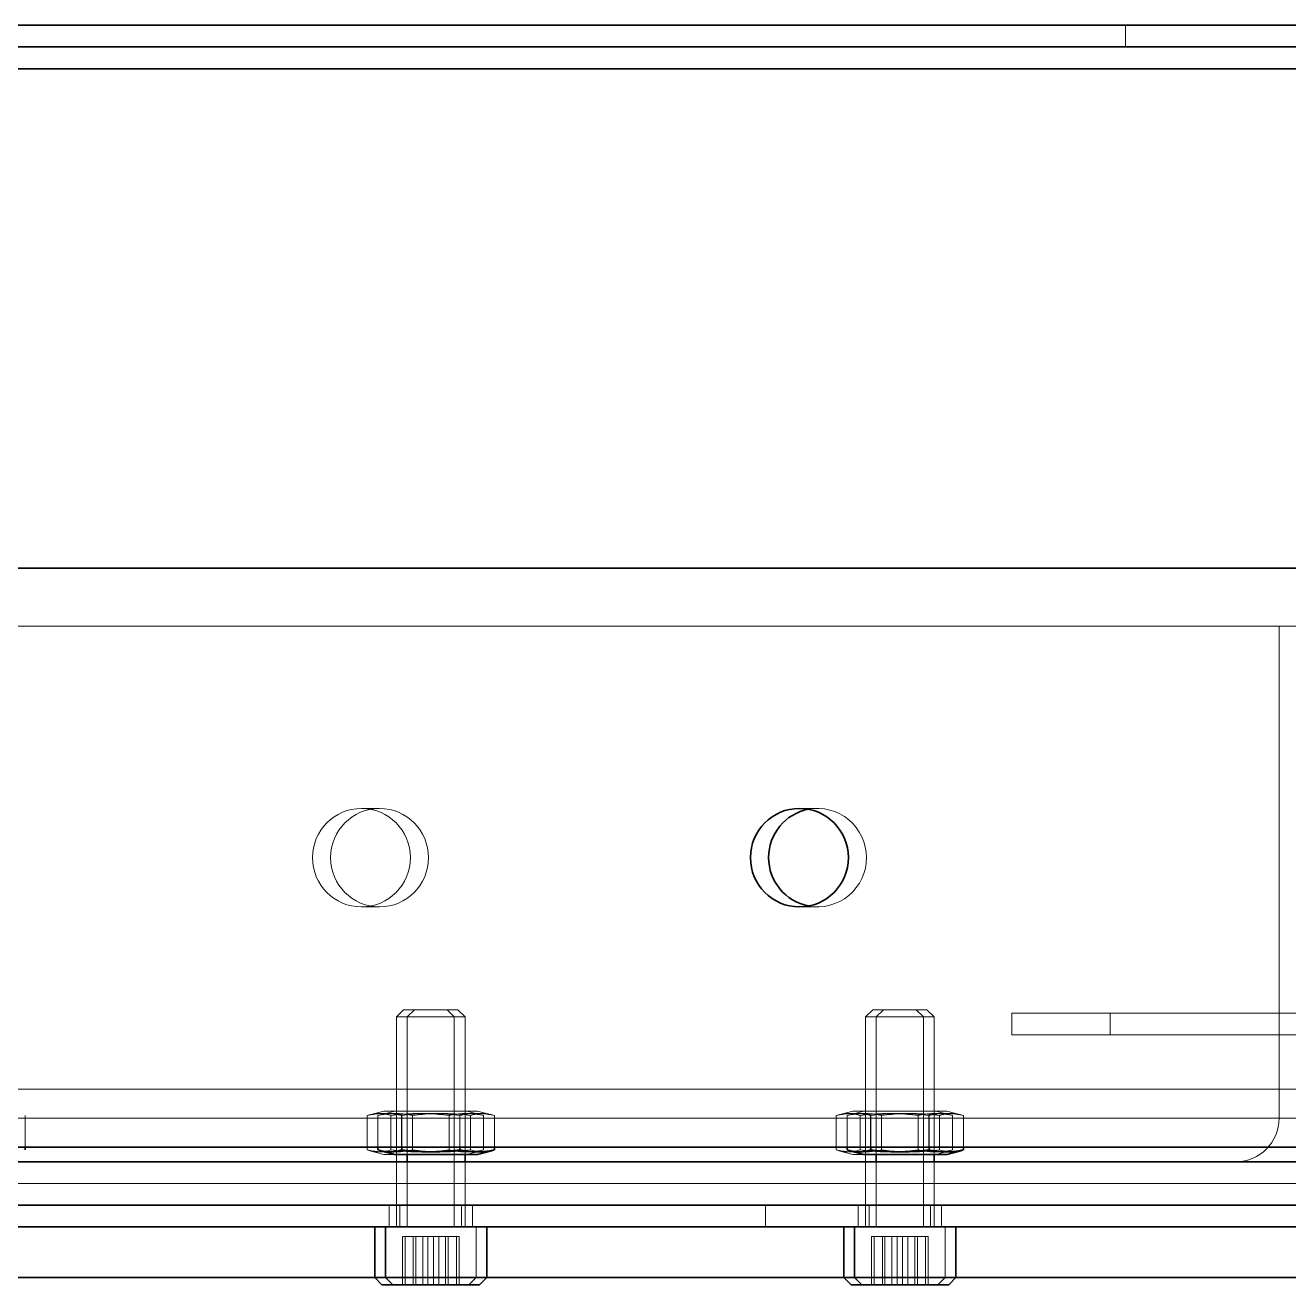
# Model space of a CAD drawing. Header units: millimetres. Extents: x 6115 to 12360, y 7255 to 12668.
# Drawn here: x 9578.4 to 9665.7, y 11611 to 11698 of the extents above; entities that cross this region are included whole.
import ezdxf

# ---------------------------------------------------------------- set-up
doc = ezdxf.new("R2010")
doc.units = ezdxf.units.MM
doc.layers.add('外形線', color=7, linetype='Continuous', lineweight=50)

msp = doc.modelspace()

# ---------------------------------------------------------------- linework, layer by layer
at = {"layer": '外形線', "linetype": 'Continuous', "lineweight": 35}
for p, q in [((9493.657, 11698.034), (9754.978, 11698.034)), ((9493.657, 11696.534), (9754.978, 11696.534)), ((9741.552, 11695.034), (9480.231, 11695.034)), ((9059.079, 11660.534), (9770.321, 11660.534)), ((9774.299, 11620.534), (9059.079, 11620.534)), ((9578.447, 11620.349), (9578.447, 11620.534)), ((9602.812, 11620.349), (9602.812, 11620.534)), ((9604.456, 11620.349), (9604.456, 11620.534)), ((9608.475, 11620.349), (9608.475, 11620.534)), ((9610.851, 11620.349), (9610.851, 11620.534)), ((9635.216, 11620.349), (9635.216, 11620.534)), ((9636.86, 11620.349), (9636.86, 11620.534)), ((9640.879, 11620.349), (9640.879, 11620.534)), ((9643.255, 11620.349), (9643.255, 11620.534)), ((9804.818, 11619.534), (9468.475, 11619.534)), ((9603.965, 11620.034), (9603, 11620.292)), ((9603.965, 11620.034), (9606.532, 11620.034)), ((9604.831, 11619.534), (9604.831, 11620.034)), ((9606.532, 11620.034), (9609.697, 11620.034)), ((9608.831, 11619.534), (9608.831, 11620.034)), ((9609.697, 11620.034), (9610.663, 11620.292)), ((9636.369, 11620.034), (9635.404, 11620.292)), ((9636.369, 11620.034), (9638.936, 11620.034)), ((9637.235, 11619.534), (9637.235, 11620.034)), ((9638.936, 11620.034), (9642.101, 11620.034)), ((9641.235, 11619.534), (9641.235, 11620.034)), ((9642.101, 11620.034), (9643.066, 11620.292)), ((9473.643, 11616.534), (9804.818, 11616.534)), ((9518.52, 11615.034), (9779.841, 11615.034)), ((9602.585, 11615.034), (9602.585, 11611.534)), ((9603.331, 11615.034), (9603.331, 11611.534)), ((9610.331, 11615.034), (9610.331, 11611.534)), ((9634.989, 11615.034), (9634.989, 11611.534)), ((9635.735, 11615.034), (9635.735, 11611.534)), ((9642.735, 11615.034), (9642.735, 11611.534)), ((9602.585, 11611.534), (9577.928, 11611.534)), ((9602.585, 11611.534), (9603.331, 11611.534)), ((9603.085, 11611.034), (9602.585, 11611.534)), ((9603.831, 11611.034), (9603.085, 11611.034)), ((9603.331, 11611.534), (9606.466, 11611.534)), ((9603.831, 11611.034), (9603.331, 11611.534)), ((9606.518, 11611.034), (9603.831, 11611.034)), ((9606.466, 11611.534), (9610.331, 11611.534)), ((9609.831, 11611.034), (9606.518, 11611.034)), ((9609.831, 11611.034), (9610.331, 11611.534)), ((9634.989, 11611.534), (9610.331, 11611.534)), ((9634.989, 11611.534), (9635.735, 11611.534)), ((9635.489, 11611.034), (9634.989, 11611.534)), ((9636.235, 11611.034), (9635.489, 11611.034)), ((9635.735, 11611.534), (9638.869, 11611.534)), ((9636.235, 11611.034), (9635.735, 11611.534)), ((9638.922, 11611.034), (9636.235, 11611.034)), ((9638.869, 11611.534), (9642.735, 11611.534)), ((9642.235, 11611.034), (9638.922, 11611.034)), ((9642.235, 11611.034), (9642.735, 11611.534)), ((9668.139, 11611.534), (9642.735, 11611.534))]:
    msp.add_line(p, q, dxfattribs=at).dxf.unprotected_set("ltscale", 0)
at = {"layer": '外形線', "linetype": 'Continuous', "lineweight": 18}
for p, q in [((9654.452, 11696.534), (9654.452, 11698.034)), ((9475.049, 11656.534), (9744.001, 11656.534)), ((9665.067, 11656.534), (9665.067, 11622.534)), ((9602.922, 11643.934), (9601.668, 11643.934)), ((9633.178, 11643.934), (9631.924, 11643.934)), ((9602.922, 11637.134), (9601.668, 11637.134)), ((9633.178, 11637.134), (9631.924, 11637.134)), ((9604.585, 11630.034), (9604.085, 11629.534)), ((9604.585, 11630.034), (9605.331, 11630.034)), ((9605.331, 11630.034), (9604.831, 11629.534)), ((9605.331, 11630.034), (9606.675, 11630.034)), ((9606.675, 11630.034), (9608.331, 11630.034)), ((9607.585, 11630.034), (9608.085, 11629.534)), ((9608.331, 11630.034), (9608.831, 11629.534)), ((9636.989, 11630.034), (9636.489, 11629.534)), ((9636.989, 11630.034), (9637.735, 11630.034)), ((9637.735, 11630.034), (9637.235, 11629.534)), ((9637.735, 11630.034), (9639.078, 11630.034)), ((9639.078, 11630.034), (9640.735, 11630.034)), ((9639.989, 11630.034), (9640.489, 11629.534)), ((9640.735, 11630.034), (9641.235, 11629.534)), ((9604.831, 11629.534), (9604.085, 11629.534)), ((9604.085, 11615.034), (9604.085, 11629.534)), ((9606.622, 11629.534), (9604.831, 11629.534)), ((9604.831, 11620.034), (9604.831, 11629.534)), ((9608.831, 11629.534), (9606.622, 11629.534)), ((9608.085, 11615.034), (9608.085, 11629.534)), ((9608.831, 11620.034), (9608.831, 11629.534)), ((9637.235, 11629.534), (9636.489, 11629.534)), ((9636.489, 11615.034), (9636.489, 11629.534)), ((9639.026, 11629.534), (9637.235, 11629.534)), ((9637.235, 11620.034), (9637.235, 11629.534)), ((9641.235, 11629.534), (9639.026, 11629.534)), ((9640.489, 11615.034), (9640.489, 11629.534)), ((9641.235, 11620.034), (9641.235, 11629.534)), ((9769.909, 11629.798), (9646.588, 11629.798)), ((9646.588, 11629.798), (9646.588, 11628.298)), ((9653.383, 11629.798), (9653.383, 11628.298)), ((9646.588, 11628.298), (9769.909, 11628.298)), ((9096.973, 11624.534), (9770.321, 11624.534)), ((9603.219, 11623.034), (9602.253, 11622.775)), ((9603.965, 11623.034), (9603, 11622.775)), ((9603.965, 11623.034), (9603.219, 11623.034)), ((9606.532, 11623.034), (9603.965, 11623.034)), ((9604.085, 11620.034), (9604.085, 11623.034)), ((9604.831, 11620.034), (9604.831, 11623.034)), ((9609.697, 11623.034), (9606.532, 11623.034)), ((9608.085, 11620.034), (9608.085, 11623.034)), ((9608.831, 11620.034), (9608.831, 11623.034)), ((9608.951, 11623.034), (9609.916, 11622.775)), ((9609.697, 11623.034), (9610.663, 11622.775)), ((9635.623, 11623.034), (9634.657, 11622.775)), ((9636.369, 11623.034), (9635.404, 11622.775)), ((9636.369, 11623.034), (9635.623, 11623.034)), ((9638.936, 11623.034), (9636.369, 11623.034)), ((9636.489, 11620.034), (9636.489, 11623.034)), ((9637.235, 11620.034), (9637.235, 11623.034)), ((9642.101, 11623.034), (9638.936, 11623.034)), ((9640.489, 11620.034), (9640.489, 11623.034)), ((9641.235, 11620.034), (9641.235, 11623.034)), ((9641.355, 11623.034), (9642.32, 11622.775)), ((9642.101, 11623.034), (9643.066, 11622.775)), ((9744.001, 11622.534), (9475.049, 11622.534)), ((9578.447, 11620.534), (9578.447, 11622.719)), ((9602.065, 11620.349), (9602.065, 11622.719)), ((9602.812, 11620.534), (9602.812, 11622.719)), ((9603.709, 11620.349), (9603.709, 11622.719)), ((9604.441, 11620.349), (9604.441, 11622.719)), ((9604.456, 11620.534), (9604.456, 11622.719)), ((9605.188, 11620.349), (9605.188, 11622.719)), ((9607.729, 11620.349), (9607.729, 11622.719)), ((9608.46, 11620.349), (9608.46, 11622.719)), ((9608.475, 11620.534), (9608.475, 11622.719)), ((9609.207, 11620.349), (9609.207, 11622.719)), ((9610.104, 11620.349), (9610.104, 11622.719)), ((9610.851, 11620.534), (9610.851, 11622.719)), ((9634.469, 11620.349), (9634.469, 11622.719)), ((9635.216, 11620.534), (9635.216, 11622.719)), ((9636.113, 11620.349), (9636.113, 11622.719)), ((9636.845, 11620.349), (9636.845, 11622.719)), ((9636.86, 11620.534), (9636.86, 11622.719)), ((9637.591, 11620.349), (9637.591, 11622.719)), ((9640.132, 11620.349), (9640.132, 11622.719)), ((9640.864, 11620.349), (9640.864, 11622.719)), ((9640.879, 11620.534), (9640.879, 11622.719)), ((9641.611, 11620.349), (9641.611, 11622.719)), ((9642.508, 11620.349), (9642.508, 11622.719)), ((9643.255, 11620.534), (9643.255, 11622.719)), ((9603.219, 11620.034), (9602.253, 11620.292)), ((9603.219, 11620.034), (9603.965, 11620.034)), ((9604.831, 11615.034), (9604.831, 11619.534)), ((9608.831, 11615.034), (9608.831, 11619.534)), ((9608.951, 11620.034), (9609.916, 11620.292)), ((9635.623, 11620.034), (9634.657, 11620.292)), ((9635.623, 11620.034), (9636.369, 11620.034)), ((9637.235, 11615.034), (9637.235, 11619.534)), ((9641.235, 11615.034), (9641.235, 11619.534)), ((9641.355, 11620.034), (9642.32, 11620.292)), ((9480.231, 11618.034), (9741.552, 11618.034)), ((9603.585, 11615.034), (9603.585, 11616.534)), ((9604.331, 11615.034), (9604.331, 11616.534)), ((9608.585, 11615.034), (9608.585, 11616.534)), ((9609.331, 11615.034), (9609.331, 11616.534)), ((9629.589, 11615.034), (9629.589, 11616.534)), ((9635.989, 11615.034), (9635.989, 11616.534)), ((9636.735, 11615.034), (9636.735, 11616.534)), ((9640.989, 11615.034), (9640.989, 11616.534)), ((9641.735, 11615.034), (9641.735, 11616.534)), ((9604.502, 11611.034), (9604.502, 11614.367)), ((9605.249, 11614.367), (9604.502, 11614.367)), ((9604.683, 11611.034), (9604.683, 11614.367)), ((9605.249, 11611.034), (9605.249, 11614.367)), ((9606.65, 11614.367), (9605.249, 11614.367)), ((9605.43, 11611.034), (9605.43, 11614.367)), ((9605.904, 11611.034), (9605.904, 11614.367)), ((9606.266, 11611.034), (9606.266, 11614.367)), ((9606.65, 11611.034), (9606.65, 11614.367)), ((9608.233, 11614.367), (9606.65, 11614.367)), ((9607.012, 11611.034), (9607.012, 11614.367)), ((9607.486, 11611.034), (9607.486, 11614.367)), ((9607.667, 11611.034), (9607.667, 11614.367)), ((9608.233, 11611.034), (9608.233, 11614.367)), ((9608.414, 11614.367), (9608.233, 11614.367)), ((9608.414, 11611.034), (9608.414, 11614.367)), ((9609.585, 11615.034), (9609.585, 11611.534)), ((9636.906, 11611.034), (9636.906, 11614.367)), ((9637.653, 11614.367), (9636.906, 11614.367)), ((9637.087, 11611.034), (9637.087, 11614.367)), ((9637.653, 11611.034), (9637.653, 11614.367)), ((9639.054, 11614.367), (9637.653, 11614.367)), ((9637.834, 11611.034), (9637.834, 11614.367)), ((9638.307, 11611.034), (9638.307, 11614.367)), ((9638.67, 11611.034), (9638.67, 11614.367)), ((9639.054, 11611.034), (9639.054, 11614.367)), ((9640.636, 11614.367), (9639.054, 11614.367)), ((9639.416, 11611.034), (9639.416, 11614.367)), ((9639.89, 11611.034), (9639.89, 11614.367)), ((9640.071, 11611.034), (9640.071, 11614.367)), ((9640.636, 11611.034), (9640.636, 11614.367)), ((9640.818, 11614.367), (9640.636, 11614.367)), ((9640.818, 11611.034), (9640.818, 11614.367)), ((9641.989, 11615.034), (9641.989, 11611.534)), ((9609.085, 11611.034), (9609.585, 11611.534)), ((9641.489, 11611.034), (9641.989, 11611.534))]:
    msp.add_line(p, q, dxfattribs=at).dxf.unprotected_set("ltscale", 0)
for points in [[(9603.709, 11622.719), (9603.632, 11622.743), (9603.556, 11622.765), (9603.484, 11622.785), (9603.413, 11622.802), (9603.343, 11622.817), (9603.276, 11622.829), (9603.209, 11622.84), (9603.144, 11622.849), (9603.079, 11622.855), (9603.015, 11622.86), (9602.951, 11622.863), (9602.887, 11622.864), (9602.824, 11622.863), (9602.76, 11622.86), (9602.696, 11622.855), (9602.631, 11622.849), (9602.565, 11622.84), (9602.499, 11622.829), (9602.431, 11622.817), (9602.362, 11622.802), (9602.291, 11622.785), (9602.218, 11622.765), (9602.143, 11622.743), (9602.065, 11622.719)], [(9602.065, 11622.719), (9602.178, 11622.743), (9602.286, 11622.765), (9602.392, 11622.785), (9602.494, 11622.802), (9602.594, 11622.817), (9602.692, 11622.829), (9602.788, 11622.84), (9602.883, 11622.849), (9602.976, 11622.855), (9603.069, 11622.86), (9603.161, 11622.863), (9603.253, 11622.864), (9603.345, 11622.863), (9603.437, 11622.86), (9603.53, 11622.855), (9603.624, 11622.849), (9603.718, 11622.84), (9603.814, 11622.829), (9603.912, 11622.817), (9604.012, 11622.802), (9604.115, 11622.785), (9604.22, 11622.765), (9604.329, 11622.743), (9604.441, 11622.719)], [(9602.812, 11622.719), (9602.924, 11622.743), (9603.033, 11622.765), (9603.138, 11622.785), (9603.241, 11622.802), (9603.341, 11622.817), (9603.439, 11622.829), (9603.535, 11622.84), (9603.629, 11622.849), (9603.723, 11622.855), (9603.816, 11622.86), (9603.908, 11622.863), (9604, 11622.864), (9604.092, 11622.863), (9604.184, 11622.86), (9604.277, 11622.855), (9604.37, 11622.849), (9604.465, 11622.84), (9604.561, 11622.829), (9604.659, 11622.817), (9604.759, 11622.802), (9604.862, 11622.785), (9604.967, 11622.765), (9605.075, 11622.743), (9605.188, 11622.719)], [(9604.456, 11622.719), (9604.378, 11622.743), (9604.303, 11622.765), (9604.23, 11622.785), (9604.159, 11622.802), (9604.09, 11622.817), (9604.022, 11622.829), (9603.956, 11622.84), (9603.89, 11622.849), (9603.826, 11622.855), (9603.761, 11622.86), (9603.698, 11622.863), (9603.634, 11622.864), (9603.57, 11622.863), (9603.507, 11622.86), (9603.442, 11622.855), (9603.378, 11622.849), (9603.312, 11622.84), (9603.246, 11622.829), (9603.178, 11622.817), (9603.109, 11622.802), (9603.038, 11622.785), (9602.965, 11622.765), (9602.89, 11622.743), (9602.812, 11622.719)], [(9607.729, 11622.719), (9607.539, 11622.743), (9607.355, 11622.765), (9607.177, 11622.785), (9607.003, 11622.802), (9606.834, 11622.817), (9606.669, 11622.829), (9606.506, 11622.84), (9606.346, 11622.849), (9606.187, 11622.855), (9606.03, 11622.86), (9605.874, 11622.863), (9605.719, 11622.864), (9605.563, 11622.863), (9605.407, 11622.86), (9605.25, 11622.855), (9605.092, 11622.849), (9604.932, 11622.84), (9604.769, 11622.829), (9604.603, 11622.817), (9604.434, 11622.802), (9604.261, 11622.785), (9604.083, 11622.765), (9603.899, 11622.743), (9603.709, 11622.719)], [(9604.441, 11622.719), (9604.631, 11622.743), (9604.815, 11622.765), (9604.993, 11622.785), (9605.166, 11622.802), (9605.335, 11622.817), (9605.501, 11622.829), (9605.664, 11622.84), (9605.824, 11622.849), (9605.982, 11622.855), (9606.139, 11622.86), (9606.295, 11622.863), (9606.451, 11622.864), (9606.606, 11622.863), (9606.762, 11622.86), (9606.919, 11622.855), (9607.077, 11622.849), (9607.238, 11622.84), (9607.4, 11622.829), (9607.566, 11622.817), (9607.735, 11622.802), (9607.908, 11622.785), (9608.087, 11622.765), (9608.27, 11622.743), (9608.46, 11622.719)], [(9608.475, 11622.719), (9608.285, 11622.743), (9608.102, 11622.765), (9607.923, 11622.785), (9607.75, 11622.802), (9607.581, 11622.817), (9607.415, 11622.829), (9607.253, 11622.84), (9607.092, 11622.849), (9606.934, 11622.855), (9606.777, 11622.86), (9606.621, 11622.863), (9606.466, 11622.864), (9606.31, 11622.863), (9606.154, 11622.86), (9605.997, 11622.855), (9605.839, 11622.849), (9605.679, 11622.84), (9605.516, 11622.829), (9605.35, 11622.817), (9605.181, 11622.802), (9605.008, 11622.785), (9604.83, 11622.765), (9604.646, 11622.743), (9604.456, 11622.719)], [(9605.188, 11622.719), (9605.378, 11622.743), (9605.561, 11622.765), (9605.739, 11622.785), (9605.913, 11622.802), (9606.082, 11622.817), (9606.248, 11622.829), (9606.41, 11622.84), (9606.57, 11622.849), (9606.729, 11622.855), (9606.886, 11622.86), (9607.042, 11622.863), (9607.197, 11622.864), (9607.353, 11622.863), (9607.509, 11622.86), (9607.666, 11622.855), (9607.824, 11622.849), (9607.984, 11622.84), (9608.147, 11622.829), (9608.313, 11622.817), (9608.482, 11622.802), (9608.655, 11622.785), (9608.833, 11622.765), (9609.017, 11622.743), (9609.207, 11622.719)], [(9610.104, 11622.719), (9609.992, 11622.743), (9609.883, 11622.765), (9609.778, 11622.785), (9609.675, 11622.802), (9609.575, 11622.817), (9609.478, 11622.829), (9609.381, 11622.84), (9609.287, 11622.849), (9609.193, 11622.855), (9609.1, 11622.86), (9609.008, 11622.863), (9608.916, 11622.864), (9608.824, 11622.863), (9608.732, 11622.86), (9608.639, 11622.855), (9608.546, 11622.849), (9608.451, 11622.84), (9608.355, 11622.829), (9608.257, 11622.817), (9608.157, 11622.802), (9608.055, 11622.785), (9607.949, 11622.765), (9607.841, 11622.743), (9607.729, 11622.719)], [(9608.46, 11622.719), (9608.538, 11622.743), (9608.613, 11622.765), (9608.686, 11622.785), (9608.757, 11622.802), (9608.826, 11622.817), (9608.894, 11622.829), (9608.96, 11622.84), (9609.026, 11622.849), (9609.091, 11622.855), (9609.155, 11622.86), (9609.219, 11622.863), (9609.282, 11622.864), (9609.346, 11622.863), (9609.41, 11622.86), (9609.474, 11622.855), (9609.538, 11622.849), (9609.604, 11622.84), (9609.671, 11622.829), (9609.738, 11622.817), (9609.807, 11622.802), (9609.878, 11622.785), (9609.951, 11622.765), (9610.026, 11622.743), (9610.104, 11622.719)], [(9610.851, 11622.719), (9610.738, 11622.743), (9610.63, 11622.765), (9610.525, 11622.785), (9610.422, 11622.802), (9610.322, 11622.817), (9610.224, 11622.829), (9610.128, 11622.84), (9610.033, 11622.849), (9609.94, 11622.855), (9609.847, 11622.86), (9609.755, 11622.863), (9609.663, 11622.864), (9609.571, 11622.863), (9609.479, 11622.86), (9609.386, 11622.855), (9609.293, 11622.849), (9609.198, 11622.84), (9609.102, 11622.829), (9609.004, 11622.817), (9608.904, 11622.802), (9608.801, 11622.785), (9608.696, 11622.765), (9608.587, 11622.743), (9608.475, 11622.719)], [(9609.207, 11622.719), (9609.285, 11622.743), (9609.36, 11622.765), (9609.433, 11622.785), (9609.503, 11622.802), (9609.573, 11622.817), (9609.64, 11622.829), (9609.707, 11622.84), (9609.772, 11622.849), (9609.837, 11622.855), (9609.901, 11622.86), (9609.965, 11622.863), (9610.029, 11622.864), (9610.092, 11622.863), (9610.156, 11622.86), (9610.22, 11622.855), (9610.285, 11622.849), (9610.351, 11622.84), (9610.417, 11622.829), (9610.485, 11622.817), (9610.554, 11622.802), (9610.625, 11622.785), (9610.698, 11622.765), (9610.773, 11622.743), (9610.851, 11622.719)], [(9636.113, 11622.719), (9636.035, 11622.743), (9635.96, 11622.765), (9635.887, 11622.785), (9635.816, 11622.802), (9635.747, 11622.817), (9635.68, 11622.829), (9635.613, 11622.84), (9635.547, 11622.849), (9635.483, 11622.855), (9635.419, 11622.86), (9635.355, 11622.863), (9635.291, 11622.864), (9635.228, 11622.863), (9635.164, 11622.86), (9635.1, 11622.855), (9635.035, 11622.849), (9634.969, 11622.84), (9634.903, 11622.829), (9634.835, 11622.817), (9634.766, 11622.802), (9634.695, 11622.785), (9634.622, 11622.765), (9634.547, 11622.743), (9634.469, 11622.719)], [(9634.469, 11622.719), (9634.581, 11622.743), (9634.69, 11622.765), (9634.795, 11622.785), (9634.898, 11622.802), (9634.998, 11622.817), (9635.096, 11622.829), (9635.192, 11622.84), (9635.287, 11622.849), (9635.38, 11622.855), (9635.473, 11622.86), (9635.565, 11622.863), (9635.657, 11622.864), (9635.749, 11622.863), (9635.841, 11622.86), (9635.934, 11622.855), (9636.027, 11622.849), (9636.122, 11622.84), (9636.218, 11622.829), (9636.316, 11622.817), (9636.416, 11622.802), (9636.519, 11622.785), (9636.624, 11622.765), (9636.732, 11622.743), (9636.845, 11622.719)], [(9635.216, 11622.719), (9635.328, 11622.743), (9635.437, 11622.765), (9635.542, 11622.785), (9635.644, 11622.802), (9635.744, 11622.817), (9635.842, 11622.829), (9635.939, 11622.84), (9636.033, 11622.849), (9636.127, 11622.855), (9636.22, 11622.86), (9636.312, 11622.863), (9636.404, 11622.864), (9636.496, 11622.863), (9636.588, 11622.86), (9636.681, 11622.855), (9636.774, 11622.849), (9636.869, 11622.84), (9636.965, 11622.829), (9637.063, 11622.817), (9637.163, 11622.802), (9637.265, 11622.785), (9637.371, 11622.765), (9637.479, 11622.743), (9637.591, 11622.719)], [(9636.86, 11622.719), (9636.782, 11622.743), (9636.707, 11622.765), (9636.634, 11622.785), (9636.563, 11622.802), (9636.494, 11622.817), (9636.426, 11622.829), (9636.36, 11622.84), (9636.294, 11622.849), (9636.229, 11622.855), (9636.165, 11622.86), (9636.101, 11622.863), (9636.038, 11622.864), (9635.974, 11622.863), (9635.91, 11622.86), (9635.846, 11622.855), (9635.781, 11622.849), (9635.716, 11622.84), (9635.649, 11622.829), (9635.582, 11622.817), (9635.512, 11622.802), (9635.442, 11622.785), (9635.369, 11622.765), (9635.294, 11622.743), (9635.216, 11622.719)], [(9640.132, 11622.719), (9639.942, 11622.743), (9639.759, 11622.765), (9639.581, 11622.785), (9639.407, 11622.802), (9639.238, 11622.817), (9639.072, 11622.829), (9638.91, 11622.84), (9638.749, 11622.849), (9638.591, 11622.855), (9638.434, 11622.86), (9638.278, 11622.863), (9638.123, 11622.864), (9637.967, 11622.863), (9637.811, 11622.86), (9637.654, 11622.855), (9637.496, 11622.849), (9637.336, 11622.84), (9637.173, 11622.829), (9637.007, 11622.817), (9636.838, 11622.802), (9636.665, 11622.785), (9636.487, 11622.765), (9636.303, 11622.743), (9636.113, 11622.719)], [(9636.845, 11622.719), (9637.035, 11622.743), (9637.218, 11622.765), (9637.396, 11622.785), (9637.57, 11622.802), (9637.739, 11622.817), (9637.905, 11622.829), (9638.067, 11622.84), (9638.228, 11622.849), (9638.386, 11622.855), (9638.543, 11622.86), (9638.699, 11622.863), (9638.854, 11622.864), (9639.01, 11622.863), (9639.166, 11622.86), (9639.323, 11622.855), (9639.481, 11622.849), (9639.641, 11622.84), (9639.804, 11622.829), (9639.97, 11622.817), (9640.139, 11622.802), (9640.312, 11622.785), (9640.49, 11622.765), (9640.674, 11622.743), (9640.864, 11622.719)], [(9640.879, 11622.719), (9640.689, 11622.743), (9640.505, 11622.765), (9640.327, 11622.785), (9640.154, 11622.802), (9639.985, 11622.817), (9639.819, 11622.829), (9639.656, 11622.84), (9639.496, 11622.849), (9639.338, 11622.855), (9639.181, 11622.86), (9639.025, 11622.863), (9638.869, 11622.864), (9638.714, 11622.863), (9638.558, 11622.86), (9638.401, 11622.855), (9638.243, 11622.849), (9638.082, 11622.84), (9637.92, 11622.829), (9637.754, 11622.817), (9637.585, 11622.802), (9637.411, 11622.785), (9637.233, 11622.765), (9637.05, 11622.743), (9636.86, 11622.719)], [(9637.591, 11622.719), (9637.781, 11622.743), (9637.965, 11622.765), (9638.143, 11622.785), (9638.317, 11622.802), (9638.486, 11622.817), (9638.651, 11622.829), (9638.814, 11622.84), (9638.974, 11622.849), (9639.133, 11622.855), (9639.29, 11622.86), (9639.446, 11622.863), (9639.601, 11622.864), (9639.757, 11622.863), (9639.913, 11622.86), (9640.07, 11622.855), (9640.228, 11622.849), (9640.388, 11622.84), (9640.551, 11622.829), (9640.716, 11622.817), (9640.886, 11622.802), (9641.059, 11622.785), (9641.237, 11622.765), (9641.421, 11622.743), (9641.611, 11622.719)], [(9642.508, 11622.719), (9642.396, 11622.743), (9642.287, 11622.765), (9642.182, 11622.785), (9642.079, 11622.802), (9641.979, 11622.817), (9641.881, 11622.829), (9641.785, 11622.84), (9641.691, 11622.849), (9641.597, 11622.855), (9641.504, 11622.86), (9641.412, 11622.863), (9641.32, 11622.864), (9641.228, 11622.863), (9641.136, 11622.86), (9641.043, 11622.855), (9640.95, 11622.849), (9640.855, 11622.84), (9640.759, 11622.829), (9640.661, 11622.817), (9640.561, 11622.802), (9640.458, 11622.785), (9640.353, 11622.765), (9640.245, 11622.743), (9640.132, 11622.719)], [(9640.864, 11622.719), (9640.942, 11622.743), (9641.017, 11622.765), (9641.09, 11622.785), (9641.161, 11622.802), (9641.23, 11622.817), (9641.298, 11622.829), (9641.364, 11622.84), (9641.43, 11622.849), (9641.494, 11622.855), (9641.559, 11622.86), (9641.622, 11622.863), (9641.686, 11622.864), (9641.75, 11622.863), (9641.813, 11622.86), (9641.878, 11622.855), (9641.942, 11622.849), (9642.008, 11622.84), (9642.074, 11622.829), (9642.142, 11622.817), (9642.211, 11622.802), (9642.282, 11622.785), (9642.355, 11622.765), (9642.43, 11622.743), (9642.508, 11622.719)], [(9643.255, 11622.719), (9643.142, 11622.743), (9643.034, 11622.765), (9642.928, 11622.785), (9642.826, 11622.802), (9642.726, 11622.817), (9642.628, 11622.829), (9642.532, 11622.84), (9642.437, 11622.849), (9642.344, 11622.855), (9642.251, 11622.86), (9642.159, 11622.863), (9642.067, 11622.864), (9641.975, 11622.863), (9641.883, 11622.86), (9641.79, 11622.855), (9641.696, 11622.849), (9641.602, 11622.84), (9641.505, 11622.829), (9641.408, 11622.817), (9641.308, 11622.802), (9641.205, 11622.785), (9641.1, 11622.765), (9640.991, 11622.743), (9640.879, 11622.719)], [(9641.611, 11622.719), (9641.688, 11622.743), (9641.764, 11622.765), (9641.836, 11622.785), (9641.907, 11622.802), (9641.976, 11622.817), (9642.044, 11622.829), (9642.111, 11622.84), (9642.176, 11622.849), (9642.241, 11622.855), (9642.305, 11622.86), (9642.369, 11622.863), (9642.433, 11622.864), (9642.496, 11622.863), (9642.56, 11622.86), (9642.624, 11622.855), (9642.689, 11622.849), (9642.755, 11622.84), (9642.821, 11622.829), (9642.889, 11622.817), (9642.958, 11622.802), (9643.029, 11622.785), (9643.102, 11622.765), (9643.177, 11622.743), (9643.255, 11622.719)], [(9604.441, 11620.349), (9604.329, 11620.324), (9604.22, 11620.302), (9604.115, 11620.282), (9604.012, 11620.265), (9603.912, 11620.25), (9603.814, 11620.238), (9603.718, 11620.227), (9603.624, 11620.219), (9603.53, 11620.212), (9603.437, 11620.207), (9603.345, 11620.204), (9603.253, 11620.203), (9603.161, 11620.204), (9603.069, 11620.207), (9602.976, 11620.212), (9602.883, 11620.219), (9602.788, 11620.227), (9602.692, 11620.238), (9602.594, 11620.25), (9602.494, 11620.265), (9602.392, 11620.282), (9602.286, 11620.302), (9602.178, 11620.324), (9602.065, 11620.349)], [(9602.065, 11620.349), (9602.143, 11620.324), (9602.218, 11620.302), (9602.291, 11620.282), (9602.362, 11620.265), (9602.431, 11620.25), (9602.499, 11620.238), (9602.565, 11620.227), (9602.631, 11620.219), (9602.696, 11620.212), (9602.76, 11620.207), (9602.824, 11620.204), (9602.887, 11620.203), (9602.951, 11620.204), (9603.015, 11620.207), (9603.079, 11620.212), (9603.144, 11620.219), (9603.209, 11620.227), (9603.276, 11620.238), (9603.343, 11620.25), (9603.413, 11620.265), (9603.484, 11620.282), (9603.556, 11620.302), (9603.632, 11620.324), (9603.709, 11620.349)], [(9605.188, 11620.349), (9605.075, 11620.324), (9604.967, 11620.302), (9604.862, 11620.282), (9604.759, 11620.265), (9604.659, 11620.25), (9604.561, 11620.238), (9604.465, 11620.227), (9604.37, 11620.219), (9604.277, 11620.212), (9604.184, 11620.207), (9604.092, 11620.204), (9604, 11620.203), (9603.908, 11620.204), (9603.816, 11620.207), (9603.723, 11620.212), (9603.629, 11620.219), (9603.535, 11620.227), (9603.439, 11620.238), (9603.341, 11620.25), (9603.241, 11620.265), (9603.138, 11620.282), (9603.033, 11620.302), (9602.924, 11620.324), (9602.812, 11620.349)], [(9603.709, 11620.349), (9603.899, 11620.324), (9604.083, 11620.302), (9604.261, 11620.282), (9604.434, 11620.265), (9604.603, 11620.25), (9604.769, 11620.238), (9604.932, 11620.227), (9605.092, 11620.219), (9605.25, 11620.212), (9605.407, 11620.207), (9605.563, 11620.204), (9605.719, 11620.203), (9605.874, 11620.204), (9606.03, 11620.207), (9606.187, 11620.212), (9606.346, 11620.219), (9606.506, 11620.227), (9606.669, 11620.238), (9606.834, 11620.25), (9607.003, 11620.265), (9607.177, 11620.282), (9607.355, 11620.302), (9607.539, 11620.324), (9607.729, 11620.349)], [(9608.46, 11620.349), (9608.27, 11620.324), (9608.087, 11620.302), (9607.908, 11620.282), (9607.735, 11620.265), (9607.566, 11620.25), (9607.4, 11620.238), (9607.238, 11620.227), (9607.077, 11620.219), (9606.919, 11620.212), (9606.762, 11620.207), (9606.606, 11620.204), (9606.451, 11620.203), (9606.295, 11620.204), (9606.139, 11620.207), (9605.982, 11620.212), (9605.824, 11620.219), (9605.664, 11620.227), (9605.501, 11620.238), (9605.335, 11620.25), (9605.166, 11620.265), (9604.993, 11620.282), (9604.815, 11620.302), (9604.631, 11620.324), (9604.441, 11620.349)], [(9609.207, 11620.349), (9609.017, 11620.324), (9608.833, 11620.302), (9608.655, 11620.282), (9608.482, 11620.265), (9608.313, 11620.25), (9608.147, 11620.238), (9607.984, 11620.227), (9607.824, 11620.219), (9607.666, 11620.212), (9607.509, 11620.207), (9607.353, 11620.204), (9607.197, 11620.203), (9607.042, 11620.204), (9606.886, 11620.207), (9606.729, 11620.212), (9606.57, 11620.219), (9606.41, 11620.227), (9606.248, 11620.238), (9606.082, 11620.25), (9605.913, 11620.265), (9605.739, 11620.282), (9605.561, 11620.302), (9605.378, 11620.324), (9605.188, 11620.349)], [(9607.729, 11620.349), (9607.841, 11620.324), (9607.949, 11620.302), (9608.055, 11620.282), (9608.157, 11620.265), (9608.257, 11620.25), (9608.355, 11620.238), (9608.451, 11620.227), (9608.546, 11620.219), (9608.639, 11620.212), (9608.732, 11620.207), (9608.824, 11620.204), (9608.916, 11620.203), (9609.008, 11620.204), (9609.1, 11620.207), (9609.193, 11620.212), (9609.287, 11620.219), (9609.381, 11620.227), (9609.478, 11620.238), (9609.575, 11620.25), (9609.675, 11620.265), (9609.778, 11620.282), (9609.883, 11620.302), (9609.992, 11620.324), (9610.104, 11620.349)], [(9610.104, 11620.349), (9610.026, 11620.324), (9609.951, 11620.302), (9609.878, 11620.282), (9609.807, 11620.265), (9609.738, 11620.25), (9609.671, 11620.238), (9609.604, 11620.227), (9609.538, 11620.219), (9609.474, 11620.212), (9609.41, 11620.207), (9609.346, 11620.204), (9609.282, 11620.203), (9609.219, 11620.204), (9609.155, 11620.207), (9609.091, 11620.212), (9609.026, 11620.219), (9608.96, 11620.227), (9608.894, 11620.238), (9608.826, 11620.25), (9608.757, 11620.265), (9608.686, 11620.282), (9608.613, 11620.302), (9608.538, 11620.324), (9608.46, 11620.349)], [(9610.663, 11620.292), (9610.598, 11620.276), (9610.535, 11620.261), (9610.473, 11620.248), (9610.413, 11620.237), (9610.353, 11620.227), (9610.294, 11620.22), (9610.236, 11620.213), (9610.178, 11620.209), (9610.121, 11620.205), (9610.064, 11620.204), (9610.007, 11620.204), (9609.95, 11620.205), (9609.893, 11620.208), (9609.835, 11620.212), (9609.777, 11620.218), (9609.718, 11620.225), (9609.659, 11620.235), (9609.599, 11620.245), (9609.537, 11620.258), (9609.474, 11620.272), (9609.41, 11620.288), (9609.344, 11620.306), (9609.277, 11620.326), (9609.207, 11620.349)], [(9636.845, 11620.349), (9636.732, 11620.324), (9636.624, 11620.302), (9636.519, 11620.282), (9636.416, 11620.265), (9636.316, 11620.25), (9636.218, 11620.238), (9636.122, 11620.227), (9636.027, 11620.219), (9635.934, 11620.212), (9635.841, 11620.207), (9635.749, 11620.204), (9635.657, 11620.203), (9635.565, 11620.204), (9635.473, 11620.207), (9635.38, 11620.212), (9635.287, 11620.219), (9635.192, 11620.227), (9635.096, 11620.238), (9634.998, 11620.25), (9634.898, 11620.265), (9634.795, 11620.282), (9634.69, 11620.302), (9634.581, 11620.324), (9634.469, 11620.349)], [(9634.469, 11620.349), (9634.547, 11620.324), (9634.622, 11620.302), (9634.695, 11620.282), (9634.766, 11620.265), (9634.835, 11620.25), (9634.903, 11620.238), (9634.969, 11620.227), (9635.035, 11620.219), (9635.1, 11620.212), (9635.164, 11620.207), (9635.228, 11620.204), (9635.291, 11620.203), (9635.355, 11620.204), (9635.419, 11620.207), (9635.483, 11620.212), (9635.547, 11620.219), (9635.613, 11620.227), (9635.68, 11620.238), (9635.747, 11620.25), (9635.816, 11620.265), (9635.887, 11620.282), (9635.96, 11620.302), (9636.035, 11620.324), (9636.113, 11620.349)], [(9637.591, 11620.349), (9637.479, 11620.324), (9637.371, 11620.302), (9637.265, 11620.282), (9637.163, 11620.265), (9637.063, 11620.25), (9636.965, 11620.238), (9636.869, 11620.227), (9636.774, 11620.219), (9636.681, 11620.212), (9636.588, 11620.207), (9636.496, 11620.204), (9636.404, 11620.203), (9636.312, 11620.204), (9636.22, 11620.207), (9636.127, 11620.212), (9636.033, 11620.219), (9635.939, 11620.227), (9635.842, 11620.238), (9635.744, 11620.25), (9635.644, 11620.265), (9635.542, 11620.282), (9635.437, 11620.302), (9635.328, 11620.324), (9635.216, 11620.349)], [(9636.113, 11620.349), (9636.303, 11620.324), (9636.487, 11620.302), (9636.665, 11620.282), (9636.838, 11620.265), (9637.007, 11620.25), (9637.173, 11620.238), (9637.336, 11620.227), (9637.496, 11620.219), (9637.654, 11620.212), (9637.811, 11620.207), (9637.967, 11620.204), (9638.123, 11620.203), (9638.278, 11620.204), (9638.434, 11620.207), (9638.591, 11620.212), (9638.749, 11620.219), (9638.91, 11620.227), (9639.072, 11620.238), (9639.238, 11620.25), (9639.407, 11620.265), (9639.581, 11620.282), (9639.759, 11620.302), (9639.942, 11620.324), (9640.132, 11620.349)], [(9640.864, 11620.349), (9640.674, 11620.324), (9640.49, 11620.302), (9640.312, 11620.282), (9640.139, 11620.265), (9639.97, 11620.25), (9639.804, 11620.238), (9639.641, 11620.227), (9639.481, 11620.219), (9639.323, 11620.212), (9639.166, 11620.207), (9639.01, 11620.204), (9638.854, 11620.203), (9638.699, 11620.204), (9638.543, 11620.207), (9638.386, 11620.212), (9638.228, 11620.219), (9638.067, 11620.227), (9637.905, 11620.238), (9637.739, 11620.25), (9637.57, 11620.265), (9637.396, 11620.282), (9637.218, 11620.302), (9637.035, 11620.324), (9636.845, 11620.349)], [(9641.611, 11620.349), (9641.421, 11620.324), (9641.237, 11620.302), (9641.059, 11620.282), (9640.886, 11620.265), (9640.716, 11620.25), (9640.551, 11620.238), (9640.388, 11620.227), (9640.228, 11620.219), (9640.07, 11620.212), (9639.913, 11620.207), (9639.757, 11620.204), (9639.601, 11620.203), (9639.446, 11620.204), (9639.29, 11620.207), (9639.133, 11620.212), (9638.974, 11620.219), (9638.814, 11620.227), (9638.651, 11620.238), (9638.486, 11620.25), (9638.317, 11620.265), (9638.143, 11620.282), (9637.965, 11620.302), (9637.781, 11620.324), (9637.591, 11620.349)], [(9640.132, 11620.349), (9640.245, 11620.324), (9640.353, 11620.302), (9640.458, 11620.282), (9640.561, 11620.265), (9640.661, 11620.25), (9640.759, 11620.238), (9640.855, 11620.227), (9640.95, 11620.219), (9641.043, 11620.212), (9641.136, 11620.207), (9641.228, 11620.204), (9641.32, 11620.203), (9641.412, 11620.204), (9641.504, 11620.207), (9641.597, 11620.212), (9641.691, 11620.219), (9641.785, 11620.227), (9641.881, 11620.238), (9641.979, 11620.25), (9642.079, 11620.265), (9642.182, 11620.282), (9642.287, 11620.302), (9642.396, 11620.324), (9642.508, 11620.349)], [(9642.508, 11620.349), (9642.43, 11620.324), (9642.355, 11620.302), (9642.282, 11620.282), (9642.211, 11620.265), (9642.142, 11620.25), (9642.074, 11620.238), (9642.008, 11620.227), (9641.942, 11620.219), (9641.878, 11620.212), (9641.813, 11620.207), (9641.75, 11620.204), (9641.686, 11620.203), (9641.622, 11620.204), (9641.559, 11620.207), (9641.494, 11620.212), (9641.43, 11620.219), (9641.364, 11620.227), (9641.298, 11620.238), (9641.23, 11620.25), (9641.161, 11620.265), (9641.09, 11620.282), (9641.017, 11620.302), (9640.942, 11620.324), (9640.864, 11620.349)], [(9643.066, 11620.292), (9643.002, 11620.276), (9642.939, 11620.261), (9642.877, 11620.248), (9642.817, 11620.237), (9642.757, 11620.227), (9642.698, 11620.22), (9642.64, 11620.213), (9642.582, 11620.209), (9642.525, 11620.205), (9642.468, 11620.204), (9642.411, 11620.204), (9642.354, 11620.205), (9642.296, 11620.208), (9642.239, 11620.212), (9642.181, 11620.218), (9642.122, 11620.225), (9642.063, 11620.235), (9642.002, 11620.245), (9641.941, 11620.258), (9641.878, 11620.272), (9641.814, 11620.288), (9641.748, 11620.306), (9641.681, 11620.326), (9641.611, 11620.349)]]:
    msp.add_lwpolyline(points, dxfattribs=at).dxf.unprotected_set("ltscale", 0)
at = {"layer": '外形線', "linetype": 'Continuous', "lineweight": 35}
for points in [[(9602.812, 11620.349), (9602.89, 11620.324), (9602.965, 11620.302), (9603.038, 11620.282), (9603.109, 11620.265), (9603.178, 11620.25), (9603.246, 11620.238), (9603.312, 11620.227), (9603.378, 11620.219), (9603.442, 11620.212), (9603.507, 11620.207), (9603.57, 11620.204), (9603.634, 11620.203), (9603.698, 11620.204), (9603.761, 11620.207), (9603.826, 11620.212), (9603.89, 11620.219), (9603.956, 11620.227), (9604.022, 11620.238), (9604.09, 11620.25), (9604.159, 11620.265), (9604.23, 11620.282), (9604.303, 11620.302), (9604.378, 11620.324), (9604.456, 11620.349)], [(9604.456, 11620.349), (9604.646, 11620.324), (9604.83, 11620.302), (9605.008, 11620.282), (9605.181, 11620.265), (9605.35, 11620.25), (9605.516, 11620.238), (9605.679, 11620.227), (9605.839, 11620.219), (9605.997, 11620.212), (9606.154, 11620.207), (9606.31, 11620.204), (9606.466, 11620.203), (9606.621, 11620.204), (9606.777, 11620.207), (9606.934, 11620.212), (9607.092, 11620.219), (9607.253, 11620.227), (9607.415, 11620.238), (9607.581, 11620.25), (9607.75, 11620.265), (9607.923, 11620.282), (9608.102, 11620.302), (9608.285, 11620.324), (9608.475, 11620.349)], [(9608.475, 11620.349), (9608.587, 11620.324), (9608.696, 11620.302), (9608.801, 11620.282), (9608.904, 11620.265), (9609.004, 11620.25), (9609.102, 11620.238), (9609.198, 11620.227), (9609.293, 11620.219), (9609.386, 11620.212), (9609.479, 11620.207), (9609.571, 11620.204), (9609.663, 11620.203), (9609.755, 11620.204), (9609.847, 11620.207), (9609.94, 11620.212), (9610.033, 11620.219), (9610.128, 11620.227), (9610.224, 11620.238), (9610.322, 11620.25), (9610.422, 11620.265), (9610.525, 11620.282), (9610.63, 11620.302), (9610.738, 11620.324), (9610.851, 11620.349)], [(9610.851, 11620.349), (9610.843, 11620.346), (9610.834, 11620.343), (9610.826, 11620.341), (9610.818, 11620.338), (9610.81, 11620.335), (9610.802, 11620.333), (9610.794, 11620.33), (9610.786, 11620.328), (9610.778, 11620.325), (9610.77, 11620.323), (9610.763, 11620.321), (9610.755, 11620.318), (9610.747, 11620.316), (9610.739, 11620.314), (9610.731, 11620.311), (9610.724, 11620.309), (9610.716, 11620.307), (9610.708, 11620.305), (9610.701, 11620.303), (9610.693, 11620.3), (9610.685, 11620.298), (9610.678, 11620.296), (9610.67, 11620.294), (9610.663, 11620.292)], [(9635.216, 11620.349), (9635.294, 11620.324), (9635.369, 11620.302), (9635.442, 11620.282), (9635.512, 11620.265), (9635.582, 11620.25), (9635.649, 11620.238), (9635.716, 11620.227), (9635.781, 11620.219), (9635.846, 11620.212), (9635.91, 11620.207), (9635.974, 11620.204), (9636.038, 11620.203), (9636.101, 11620.204), (9636.165, 11620.207), (9636.229, 11620.212), (9636.294, 11620.219), (9636.36, 11620.227), (9636.426, 11620.238), (9636.494, 11620.25), (9636.563, 11620.265), (9636.634, 11620.282), (9636.707, 11620.302), (9636.782, 11620.324), (9636.86, 11620.349)], [(9636.86, 11620.349), (9637.05, 11620.324), (9637.233, 11620.302), (9637.411, 11620.282), (9637.585, 11620.265), (9637.754, 11620.25), (9637.92, 11620.238), (9638.082, 11620.227), (9638.243, 11620.219), (9638.401, 11620.212), (9638.558, 11620.207), (9638.714, 11620.204), (9638.869, 11620.203), (9639.025, 11620.204), (9639.181, 11620.207), (9639.338, 11620.212), (9639.496, 11620.219), (9639.656, 11620.227), (9639.819, 11620.238), (9639.985, 11620.25), (9640.154, 11620.265), (9640.327, 11620.282), (9640.505, 11620.302), (9640.689, 11620.324), (9640.879, 11620.349)], [(9640.879, 11620.349), (9640.991, 11620.324), (9641.1, 11620.302), (9641.205, 11620.282), (9641.308, 11620.265), (9641.408, 11620.25), (9641.505, 11620.238), (9641.602, 11620.227), (9641.696, 11620.219), (9641.79, 11620.212), (9641.883, 11620.207), (9641.975, 11620.204), (9642.067, 11620.203), (9642.159, 11620.204), (9642.251, 11620.207), (9642.344, 11620.212), (9642.437, 11620.219), (9642.532, 11620.227), (9642.628, 11620.238), (9642.726, 11620.25), (9642.826, 11620.265), (9642.928, 11620.282), (9643.034, 11620.302), (9643.142, 11620.324), (9643.255, 11620.349)], [(9643.255, 11620.349), (9643.246, 11620.346), (9643.238, 11620.343), (9643.23, 11620.341), (9643.222, 11620.338), (9643.214, 11620.335), (9643.206, 11620.333), (9643.198, 11620.33), (9643.19, 11620.328), (9643.182, 11620.325), (9643.174, 11620.323), (9643.166, 11620.321), (9643.159, 11620.318), (9643.151, 11620.316), (9643.143, 11620.314), (9643.135, 11620.311), (9643.127, 11620.309), (9643.12, 11620.307), (9643.112, 11620.305), (9643.104, 11620.303), (9643.097, 11620.3), (9643.089, 11620.298), (9643.082, 11620.296), (9643.074, 11620.294), (9643.066, 11620.292)]]:
    msp.add_lwpolyline(points, dxfattribs=at).dxf.unprotected_set("ltscale", 0)
at = {"layer": '外形線', "linetype": 'Continuous', "lineweight": 18}
for centre, major_axis, ratio, start_param, end_param in [((9633.178, 11640.534), (0, 3.4), 0.994522, 4.712389, 6.469744), ((9633.178, 11640.534), (-0.627, -3.341), 0.994898, 0, 1.757355), ((9662.083, 11622.534), (0, -3), 0.994522, 0, 1.570796)]:
    msp.add_ellipse(centre, major_axis=major_axis, ratio=ratio, start_param=start_param, end_param=end_param, dxfattribs=at).dxf.unprotected_set("ltscale", 0)
for centre in [(9601.668, 11640.534), (9602.922, 11640.534)]:
    msp.add_ellipse(centre, major_axis=(0, -3.4), ratio=0.994522, dxfattribs=at).dxf.unprotected_set("ltscale", 0)
at = {"layer": '外形線', "linetype": 'Continuous', "lineweight": 35}
msp.add_ellipse((9631.924, 11640.534), major_axis=(0, -3.4), ratio=0.994522, dxfattribs=at).dxf.unprotected_set("ltscale", 0)
msp.add_ellipse((9633.178, 11640.534), major_axis=(-0.627, 3.341), ratio=0.994898, start_param=0, end_param=2.768476, dxfattribs=at).dxf.unprotected_set("ltscale", 0)

doc.saveas('drawing.dxf')
